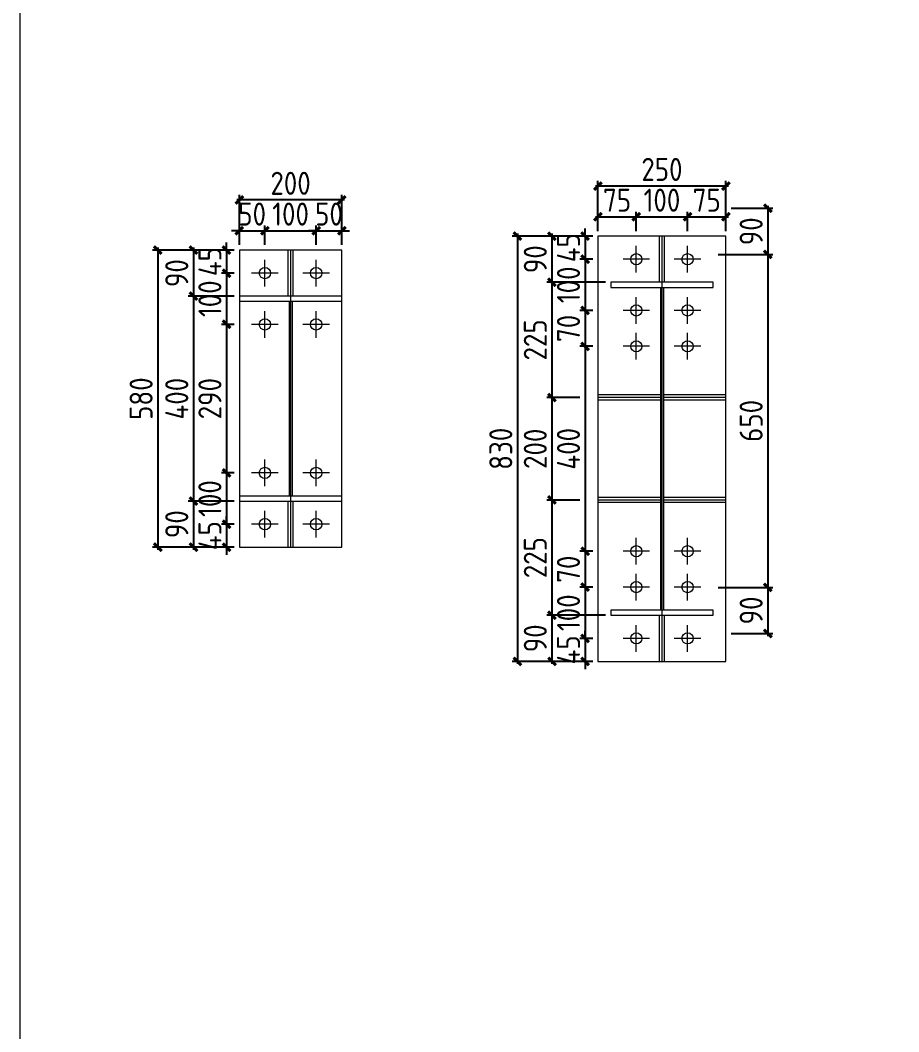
# Model space of a CAD drawing. Extents: x 485428 to 797698, y 56414 to 211814.
# Drawn here: x 704038 to 707468, y 134330 to 138279 of the extents above; entities that cross this region are included whole.
import ezdxf

# ---------------------------------------------------------------- set-up
doc = ezdxf.new("R2010")
doc.units = 0
doc.header["$LTSCALE"] = 1000
doc.header["$MEASUREMENT"] = 0
doc.styles.get("Standard").update_dxf_attribs({"font": 'gbenor.shx', "bigfont": 'gbcbig.shx'})
doc.dimstyles.get("Standard").update_dxf_attribs({"dimscale": 100, "dimtxt": 2, "dimasz": 0.4, "dimexe": 0.5, "dimexo": 1, "dimgap": 0.5, "dimtad": 1, "dimdec": 0, "dimzin": 0, "dimdsep": 46, "dimtxsty": 'Standard', "dimblk": 'ARCHTICK', "dimcen": 0.09, "dimadec": 0, "dimazin": 0, "dimtfac": 1, "dimtdec": 0, "dimtix": 1, "dimtmove": 2, "dimatfit": 3, "dimfxl": 1, "dimtolj": 1, "dimtzin": 0, "dimarcsym": 0})

# ---------------------------------------------------------------- blocks, each defined once
blk = doc.blocks.new('_ArchTick')
at = {"color": 0, "linetype": 'ByBlock', "const_width": 0.4}
blk.add_lwpolyline([(-0.5, -0.5), (0.5, 0.5)], dxfattribs=at)
blk = doc.blocks.new('*D1338')
at = {"color": 3, "lineweight": -2}
for p, q in [((704893.6, 137456.9), (704863.6, 137456.9)), ((704893.6, 137401.4), (704893.6, 137476.9)), ((704893.6, 137456.9), (704993.6, 137456.9)), ((704993.6, 137401.4), (704993.6, 137476.9)), ((704993.6, 137456.9), (705023.6, 137456.9))]:
    blk.add_line(p, q, dxfattribs=at)
at = {"layer": 'Defpoints', "color": 0}
for p in [(704993.6, 137456.9), (704893.6, 137381.4), (704993.6, 137381.4)]:
    blk.add_point(p, dxfattribs=at)
at = {"color": 3, "lineweight": -2, "xscale": 30, "yscale": 30, "zscale": 30}
blk.add_blockref('_ArchTick', (704893.6, 137456.9), dxfattribs=at)
at = {"color": 3, "lineweight": -2, "xscale": 30, "yscale": 30, "zscale": 30, "rotation": 180}
blk.add_blockref('_ArchTick', (704993.6, 137456.9), dxfattribs=at)
at = {"color": 0, "lineweight": 15, "insert": (704943.6, 137521.9), "char_height": 90, "attachment_point": 5}
blk.add_mtext('\\A1;50', dxfattribs=at)
blk = doc.blocks.new('*D1307')
at = {"color": 3, "lineweight": -2}
for p, q in [((704983.6, 137456.9), (705203.6, 137456.9)), ((704993.6, 137401.4), (704993.6, 137476.9)), ((705193.6, 137401.4), (705193.6, 137476.9))]:
    blk.add_line(p, q, dxfattribs=at)
at = {"layer": 'Defpoints', "color": 0}
for p in [(705193.6, 137456.9), (704993.6, 137381.4), (705193.6, 137381.4)]:
    blk.add_point(p, dxfattribs=at)
at = {"color": 3, "lineweight": -2, "xscale": 30, "yscale": 30, "zscale": 30, "rotation": 180}
blk.add_blockref('_ArchTick', (704993.6, 137456.9), dxfattribs=at)
at = {"color": 3, "lineweight": -2, "xscale": 30, "yscale": 30, "zscale": 30}
blk.add_blockref('_ArchTick', (705193.6, 137456.9), dxfattribs=at)
at = {"color": 0, "lineweight": 15, "insert": (705093.6, 137521.9), "char_height": 90, "attachment_point": 5}
blk.add_mtext('\\A1;100', dxfattribs=at)
blk = doc.blocks.new('*D1339')
at = {"color": 3, "lineweight": -2}
for p, q in [((705193.6, 137456.9), (705163.6, 137456.9)), ((705193.6, 137401.4), (705193.6, 137476.9)), ((705193.6, 137456.9), (705293.6, 137456.9)), ((705293.6, 137401.4), (705293.6, 137476.9)), ((705293.6, 137456.9), (705323.6, 137456.9))]:
    blk.add_line(p, q, dxfattribs=at)
at = {"layer": 'Defpoints', "color": 0}
for p in [(705293.6, 137456.9), (705193.6, 137381.4), (705293.6, 137381.4)]:
    blk.add_point(p, dxfattribs=at)
at = {"color": 3, "lineweight": -2, "xscale": 30, "yscale": 30, "zscale": 30}
blk.add_blockref('_ArchTick', (705193.6, 137456.9), dxfattribs=at)
at = {"color": 3, "lineweight": -2, "xscale": 30, "yscale": 30, "zscale": 30, "rotation": 180}
blk.add_blockref('_ArchTick', (705293.6, 137456.9), dxfattribs=at)
at = {"color": 0, "lineweight": 15, "insert": (705243.6, 137521.9), "char_height": 90, "attachment_point": 5}
blk.add_mtext('\\A1;50', dxfattribs=at)
blk = doc.blocks.new('*D1308')
at = {"color": 3, "lineweight": -2}
for p, q in [((704873.6, 137381.4), (704823.7, 137381.4)), ((704843.7, 137381.4), (704843.7, 137411.4)), ((704843.7, 137381.4), (704843.7, 137291.4)), ((704873.6, 137291.4), (704823.7, 137291.4)), ((704843.7, 137291.4), (704843.7, 137261.4))]:
    blk.add_line(p, q, dxfattribs=at)
at = {"layer": 'Defpoints', "color": 0}
for p in [(704893.6, 137381.4), (704843.7, 137291.4), (704893.6, 137291.4)]:
    blk.add_point(p, dxfattribs=at)
at = {"color": 3, "lineweight": -2, "xscale": 30, "yscale": 30, "zscale": 30}
for p, rotation in [((704843.7, 137381.4), 270), ((704843.7, 137291.4), 90)]:
    blk.add_blockref('_ArchTick', p, dxfattribs=dict(at, rotation=rotation))
at = {"color": 0, "lineweight": 15, "insert": (704778.7, 137336.4), "char_height": 90, "attachment_point": 5, "rotation": 90}
blk.add_mtext('\\A1;45', dxfattribs=at)
blk = doc.blocks.new('*D1309')
at = {"color": 3, "lineweight": -2}
for p, q in [((704843.7, 137301.4), (704843.7, 137081.4)), ((704873.6, 137291.4), (704823.7, 137291.4)), ((704873.6, 137091.4), (704823.7, 137091.4))]:
    blk.add_line(p, q, dxfattribs=at)
at = {"layer": 'Defpoints', "color": 0}
for p in [(704893.6, 137291.4), (704843.7, 137091.4), (704893.6, 137091.4)]:
    blk.add_point(p, dxfattribs=at)
at = {"color": 3, "lineweight": -2, "xscale": 30, "yscale": 30, "zscale": 30}
for p, rotation in [((704843.7, 137291.4), 90), ((704843.7, 137091.4), 270)]:
    blk.add_blockref('_ArchTick', p, dxfattribs=dict(at, rotation=rotation))
at = {"color": 0, "lineweight": 15, "insert": (704778.7, 137191.4), "char_height": 90, "attachment_point": 5, "rotation": 90}
blk.add_mtext('\\A1;100', dxfattribs=at)
blk = doc.blocks.new('*D1310')
at = {"color": 3, "lineweight": -2}
for p, q in [((704843.7, 137101.4), (704843.7, 136501.4)), ((704873.6, 137091.4), (704823.7, 137091.4)), ((704873.6, 136511.4), (704823.7, 136511.4))]:
    blk.add_line(p, q, dxfattribs=at)
at = {"layer": 'Defpoints', "color": 0}
for p in [(704893.6, 137091.4), (704843.7, 136511.4), (704893.6, 136511.4)]:
    blk.add_point(p, dxfattribs=at)
at = {"color": 3, "lineweight": -2, "xscale": 30, "yscale": 30, "zscale": 30}
for p, rotation in [((704843.7, 137091.4), 90), ((704843.7, 136511.4), 270)]:
    blk.add_blockref('_ArchTick', p, dxfattribs=dict(at, rotation=rotation))
at = {"color": 0, "lineweight": 15, "insert": (704778.7, 136801.4), "char_height": 90, "attachment_point": 5, "rotation": 90}
blk.add_mtext('\\A1;290', dxfattribs=at)
blk = doc.blocks.new('*D1311')
at = {"color": 3, "lineweight": -2}
for p, q in [((704873.6, 136511.4), (704823.7, 136511.4)), ((704843.7, 136521.4), (704843.7, 136301.4)), ((704873.6, 136311.4), (704823.7, 136311.4))]:
    blk.add_line(p, q, dxfattribs=at)
at = {"layer": 'Defpoints', "color": 0}
for p in [(704893.6, 136511.4), (704843.7, 136311.4), (704893.6, 136311.4)]:
    blk.add_point(p, dxfattribs=at)
at = {"color": 3, "lineweight": -2, "xscale": 30, "yscale": 30, "zscale": 30}
for p, rotation in [((704843.7, 136511.4), 90), ((704843.7, 136311.4), 270)]:
    blk.add_blockref('_ArchTick', p, dxfattribs=dict(at, rotation=rotation))
at = {"color": 0, "lineweight": 15, "insert": (704778.7, 136411.4), "char_height": 90, "attachment_point": 5, "rotation": 90}
blk.add_mtext('\\A1;100', dxfattribs=at)
blk = doc.blocks.new('*D1312')
at = {"color": 3, "lineweight": -2}
for p, q in [((704873.6, 136311.4), (704823.7, 136311.4)), ((704843.7, 136311.4), (704843.7, 136341.4)), ((704843.7, 136311.4), (704843.7, 136221.4)), ((704873.6, 136221.4), (704823.7, 136221.4)), ((704843.7, 136221.4), (704843.7, 136191.4))]:
    blk.add_line(p, q, dxfattribs=at)
at = {"layer": 'Defpoints', "color": 0}
for p in [(704893.6, 136311.4), (704843.7, 136221.4), (704893.6, 136221.4)]:
    blk.add_point(p, dxfattribs=at)
at = {"color": 3, "lineweight": -2, "xscale": 30, "yscale": 30, "zscale": 30}
for p, rotation in [((704843.7, 136311.4), 270), ((704843.7, 136221.4), 90)]:
    blk.add_blockref('_ArchTick', p, dxfattribs=dict(at, rotation=rotation))
at = {"color": 0, "lineweight": 15, "insert": (704778.7, 136266.4), "char_height": 90, "attachment_point": 5, "rotation": 90}
blk.add_mtext('\\A1;45', dxfattribs=at)
blk = doc.blocks.new('*D1340')
at = {"color": 3, "lineweight": -2}
for p, q in [((704873.6, 137381.4), (704694.3, 137381.4)), ((704714.3, 137391.4), (704714.3, 137191.4)), ((704873.6, 137201.4), (704694.3, 137201.4))]:
    blk.add_line(p, q, dxfattribs=at)
at = {"layer": 'Defpoints', "color": 0}
for p in [(704893.6, 137381.4), (704714.3, 137201.4), (704893.6, 137201.4)]:
    blk.add_point(p, dxfattribs=at)
at = {"color": 3, "lineweight": -2, "xscale": 30, "yscale": 30, "zscale": 30}
for p, rotation in [((704714.3, 137381.4), 90), ((704714.3, 137201.4), 270)]:
    blk.add_blockref('_ArchTick', p, dxfattribs=dict(at, rotation=rotation))
at = {"color": 0, "lineweight": 15, "insert": (704649.3, 137291.4), "char_height": 90, "attachment_point": 5, "rotation": 90}
blk.add_mtext('\\A1;90', dxfattribs=at)
blk = doc.blocks.new('*D1341')
at = {"color": 3, "lineweight": -2}
for p, q in [((704873.6, 137201.4), (704694.3, 137201.4)), ((704714.3, 137211.4), (704714.3, 136391.4)), ((704873.6, 136401.4), (704694.3, 136401.4))]:
    blk.add_line(p, q, dxfattribs=at)
at = {"layer": 'Defpoints', "color": 0}
for p in [(704893.6, 137201.4), (704714.3, 136401.4), (704893.6, 136401.4)]:
    blk.add_point(p, dxfattribs=at)
at = {"color": 3, "lineweight": -2, "xscale": 30, "yscale": 30, "zscale": 30}
for p, rotation in [((704714.3, 137201.4), 90), ((704714.3, 136401.4), 270)]:
    blk.add_blockref('_ArchTick', p, dxfattribs=dict(at, rotation=rotation))
at = {"color": 0, "lineweight": 15, "insert": (704649.3, 136801.4), "char_height": 90, "attachment_point": 5, "rotation": 90}
blk.add_mtext('\\A1;400', dxfattribs=at)
blk = doc.blocks.new('*D1342')
at = {"color": 3, "lineweight": -2}
for p, q in [((704873.6, 136401.4), (704694.3, 136401.4)), ((704714.3, 136411.4), (704714.3, 136211.4)), ((704873.6, 136221.4), (704694.3, 136221.4))]:
    blk.add_line(p, q, dxfattribs=at)
at = {"layer": 'Defpoints', "color": 0}
for p in [(704893.6, 136401.4), (704714.3, 136221.4), (704893.6, 136221.4)]:
    blk.add_point(p, dxfattribs=at)
at = {"color": 3, "lineweight": -2, "xscale": 30, "yscale": 30, "zscale": 30}
for p, rotation in [((704714.3, 136401.4), 90), ((704714.3, 136221.4), 270)]:
    blk.add_blockref('_ArchTick', p, dxfattribs=dict(at, rotation=rotation))
at = {"color": 0, "lineweight": 15, "insert": (704649.3, 136311.4), "char_height": 90, "attachment_point": 5, "rotation": 90}
blk.add_mtext('\\A1;90', dxfattribs=at)
blk = doc.blocks.new('*D1343')
at = {"color": 3, "lineweight": -2}
for p, q in [((704873.6, 137381.4), (704555.1, 137381.4)), ((704575.1, 137391.4), (704575.1, 136211.4)), ((704873.6, 136221.4), (704555.1, 136221.4))]:
    blk.add_line(p, q, dxfattribs=at)
at = {"layer": 'Defpoints', "color": 0}
for p in [(704893.6, 137381.4), (704575.1, 136221.4), (704893.6, 136221.4)]:
    blk.add_point(p, dxfattribs=at)
at = {"color": 3, "lineweight": -2, "xscale": 30, "yscale": 30, "zscale": 30}
for p, rotation in [((704575.1, 137381.4), 90), ((704575.1, 136221.4), 270)]:
    blk.add_blockref('_ArchTick', p, dxfattribs=dict(at, rotation=rotation))
at = {"color": 0, "lineweight": 15, "insert": (704510.1, 136801.4), "char_height": 90, "attachment_point": 5, "rotation": 90}
blk.add_mtext('\\A1;580', dxfattribs=at)
blk = doc.blocks.new('*D1344')
at = {"color": 3, "lineweight": -2}
for p, q in [((705303.6, 137577), (704883.6, 137577)), ((704893.6, 137401.4), (704893.6, 137597)), ((705293.6, 137401.4), (705293.6, 137597))]:
    blk.add_line(p, q, dxfattribs=at)
at = {"layer": 'Defpoints', "color": 0}
for p in [(704893.6, 137577), (704893.6, 137381.4), (705293.6, 137381.4)]:
    blk.add_point(p, dxfattribs=at)
at = {"color": 3, "lineweight": -2, "xscale": 30, "yscale": 30, "zscale": 30, "rotation": 180}
blk.add_blockref('_ArchTick', (704893.6, 137577), dxfattribs=at)
at = {"color": 3, "lineweight": -2, "xscale": 30, "yscale": 30, "zscale": 30}
blk.add_blockref('_ArchTick', (705293.6, 137577), dxfattribs=at)
at = {"color": 0, "lineweight": 15, "insert": (705093.6, 137642), "char_height": 90, "attachment_point": 5}
blk.add_mtext('\\A1;200', dxfattribs=at)
blk = doc.blocks.new('*D1345')
at = {"color": 3, "lineweight": -2}
for p, q in [((706283.6, 137511.2), (706453.6, 137511.2)), ((706293.6, 137455.7), (706293.6, 137531.2)), ((706443.6, 137455.7), (706443.6, 137531.2))]:
    blk.add_line(p, q, dxfattribs=at)
at = {"layer": 'Defpoints', "color": 0}
for p in [(706443.6, 137511.2), (706293.6, 137435.7), (706443.6, 137435.7)]:
    blk.add_point(p, dxfattribs=at)
at = {"color": 3, "lineweight": -2, "xscale": 30, "yscale": 30, "zscale": 30, "rotation": 180}
blk.add_blockref('_ArchTick', (706293.6, 137511.2), dxfattribs=at)
at = {"color": 3, "lineweight": -2, "xscale": 30, "yscale": 30, "zscale": 30}
blk.add_blockref('_ArchTick', (706443.6, 137511.2), dxfattribs=at)
at = {"color": 0, "lineweight": 15, "insert": (706368.6, 137576.2), "char_height": 90, "attachment_point": 5}
blk.add_mtext('\\A1;75', dxfattribs=at)
blk = doc.blocks.new('*D1313')
at = {"color": 3, "lineweight": -2}
for p, q in [((706433.6, 137511.2), (706653.6, 137511.2)), ((706443.6, 137455.7), (706443.6, 137531.2)), ((706643.6, 137455.7), (706643.6, 137531.2))]:
    blk.add_line(p, q, dxfattribs=at)
at = {"layer": 'Defpoints', "color": 0}
for p in [(706643.6, 137511.2), (706443.6, 137435.7), (706643.6, 137435.7)]:
    blk.add_point(p, dxfattribs=at)
at = {"color": 3, "lineweight": -2, "xscale": 30, "yscale": 30, "zscale": 30, "rotation": 180}
blk.add_blockref('_ArchTick', (706443.6, 137511.2), dxfattribs=at)
at = {"color": 3, "lineweight": -2, "xscale": 30, "yscale": 30, "zscale": 30}
blk.add_blockref('_ArchTick', (706643.6, 137511.2), dxfattribs=at)
at = {"color": 0, "lineweight": 15, "insert": (706543.6, 137576.2), "char_height": 90, "attachment_point": 5}
blk.add_mtext('\\A1;100', dxfattribs=at)
blk = doc.blocks.new('*D1346')
at = {"color": 3, "lineweight": -2}
for p, q in [((706633.6, 137511.2), (706803.6, 137511.2)), ((706643.6, 137455.7), (706643.6, 137531.2)), ((706793.6, 137455.7), (706793.6, 137531.2))]:
    blk.add_line(p, q, dxfattribs=at)
at = {"layer": 'Defpoints', "color": 0}
for p in [(706793.6, 137511.2), (706643.6, 137435.7), (706793.6, 137435.7)]:
    blk.add_point(p, dxfattribs=at)
at = {"color": 3, "lineweight": -2, "xscale": 30, "yscale": 30, "zscale": 30, "rotation": 180}
blk.add_blockref('_ArchTick', (706643.6, 137511.2), dxfattribs=at)
at = {"color": 3, "lineweight": -2, "xscale": 30, "yscale": 30, "zscale": 30}
blk.add_blockref('_ArchTick', (706793.6, 137511.2), dxfattribs=at)
at = {"color": 0, "lineweight": 15, "insert": (706718.6, 137576.2), "char_height": 90, "attachment_point": 5}
blk.add_mtext('\\A1;75', dxfattribs=at)
blk = doc.blocks.new('*D1314')
at = {"color": 3, "lineweight": -2}
for p, q in [((706243.7, 137435.7), (706243.7, 137465.7)), ((706273.6, 137435.7), (706223.7, 137435.7)), ((706243.7, 137435.7), (706243.7, 137345.7)), ((706273.6, 137345.7), (706223.7, 137345.7)), ((706243.7, 137345.7), (706243.7, 137315.7))]:
    blk.add_line(p, q, dxfattribs=at)
at = {"layer": 'Defpoints', "color": 0}
for p in [(706293.6, 137435.7), (706243.7, 137345.7), (706293.6, 137345.7)]:
    blk.add_point(p, dxfattribs=at)
at = {"color": 3, "lineweight": -2, "xscale": 30, "yscale": 30, "zscale": 30}
for p, rotation in [((706243.7, 137435.7), 270), ((706243.7, 137345.7), 90)]:
    blk.add_blockref('_ArchTick', p, dxfattribs=dict(at, rotation=rotation))
at = {"color": 0, "lineweight": 15, "insert": (706178.7, 137390.7), "char_height": 90, "attachment_point": 5, "rotation": 90}
blk.add_mtext('\\A1;45', dxfattribs=at)
blk = doc.blocks.new('*D1315')
at = {"color": 3, "lineweight": -2}
for p, q in [((706273.6, 137345.7), (706223.7, 137345.7)), ((706243.7, 137355.7), (706243.7, 137135.7)), ((706273.6, 137145.7), (706223.7, 137145.7))]:
    blk.add_line(p, q, dxfattribs=at)
at = {"layer": 'Defpoints', "color": 0}
for p in [(706293.6, 137345.7), (706243.7, 137145.7), (706293.6, 137145.7)]:
    blk.add_point(p, dxfattribs=at)
at = {"color": 3, "lineweight": -2, "xscale": 30, "yscale": 30, "zscale": 30}
for p, rotation in [((706243.7, 137345.7), 90), ((706243.7, 137145.7), 270)]:
    blk.add_blockref('_ArchTick', p, dxfattribs=dict(at, rotation=rotation))
at = {"color": 0, "lineweight": 15, "insert": (706178.7, 137245.7), "char_height": 90, "attachment_point": 5, "rotation": 90}
blk.add_mtext('\\A1;100', dxfattribs=at)
blk = doc.blocks.new('*D1316')
at = {"color": 3, "lineweight": -2}
for p, q in [((706273.6, 137145.7), (706223.7, 137145.7)), ((706243.7, 137155.7), (706243.7, 136995.7)), ((706273.6, 137005.7), (706223.7, 137005.7))]:
    blk.add_line(p, q, dxfattribs=at)
at = {"layer": 'Defpoints', "color": 0}
for p in [(706293.6, 137145.7), (706243.7, 137005.7), (706293.6, 137005.7)]:
    blk.add_point(p, dxfattribs=at)
at = {"color": 3, "lineweight": -2, "xscale": 30, "yscale": 30, "zscale": 30}
for p, rotation in [((706243.7, 137145.7), 90), ((706243.7, 137005.7), 270)]:
    blk.add_blockref('_ArchTick', p, dxfattribs=dict(at, rotation=rotation))
at = {"color": 0, "lineweight": 15, "insert": (706178.7, 137075.7), "char_height": 90, "attachment_point": 5, "rotation": 90}
blk.add_mtext('\\A1;70', dxfattribs=at)
blk = doc.blocks.new('*D1317')
at = {"color": 3, "lineweight": -2}
for p, q in [((706273.6, 137005.7), (706223.7, 137005.7)), ((706243.7, 137015.7), (706243.7, 136195.7)), ((706273.6, 136205.7), (706223.7, 136205.7))]:
    blk.add_line(p, q, dxfattribs=at)
at = {"layer": 'Defpoints', "color": 0}
for p in [(706293.6, 137005.7), (706243.7, 136205.7), (706293.6, 136205.7)]:
    blk.add_point(p, dxfattribs=at)
at = {"color": 3, "lineweight": -2, "xscale": 30, "yscale": 30, "zscale": 30}
for p, rotation in [((706243.7, 137005.7), 90), ((706243.7, 136205.7), 270)]:
    blk.add_blockref('_ArchTick', p, dxfattribs=dict(at, rotation=rotation))
at = {"color": 0, "lineweight": 15, "insert": (706178.7, 136605.7), "char_height": 90, "attachment_point": 5, "rotation": 90}
blk.add_mtext('\\A1;400', dxfattribs=at)
blk = doc.blocks.new('*D1318')
at = {"color": 3, "lineweight": -2}
for p, q in [((706273.6, 136205.7), (706223.7, 136205.7)), ((706243.7, 136215.7), (706243.7, 136055.7)), ((706273.6, 136065.7), (706223.7, 136065.7))]:
    blk.add_line(p, q, dxfattribs=at)
at = {"layer": 'Defpoints', "color": 0}
for p in [(706293.6, 136205.7), (706243.7, 136065.7), (706293.6, 136065.7)]:
    blk.add_point(p, dxfattribs=at)
at = {"color": 3, "lineweight": -2, "xscale": 30, "yscale": 30, "zscale": 30}
for p, rotation in [((706243.7, 136205.7), 90), ((706243.7, 136065.7), 270)]:
    blk.add_blockref('_ArchTick', p, dxfattribs=dict(at, rotation=rotation))
at = {"color": 0, "lineweight": 15, "insert": (706178.7, 136135.7), "char_height": 90, "attachment_point": 5, "rotation": 90}
blk.add_mtext('\\A1;70', dxfattribs=at)
blk = doc.blocks.new('*D1319')
at = {"color": 3, "lineweight": -2}
for p, q in [((706243.7, 136075.7), (706243.7, 135855.7)), ((706273.6, 136065.7), (706223.7, 136065.7)), ((706273.6, 135865.7), (706223.7, 135865.7))]:
    blk.add_line(p, q, dxfattribs=at)
at = {"layer": 'Defpoints', "color": 0}
for p in [(706293.6, 136065.7), (706243.7, 135865.7), (706293.6, 135865.7)]:
    blk.add_point(p, dxfattribs=at)
at = {"color": 3, "lineweight": -2, "xscale": 30, "yscale": 30, "zscale": 30}
for p, rotation in [((706243.7, 136065.7), 90), ((706243.7, 135865.7), 270)]:
    blk.add_blockref('_ArchTick', p, dxfattribs=dict(at, rotation=rotation))
at = {"color": 0, "lineweight": 15, "insert": (706178.7, 135965.7), "char_height": 90, "attachment_point": 5, "rotation": 90}
blk.add_mtext('\\A1;100', dxfattribs=at)
blk = doc.blocks.new('*D1347')
at = {"color": 3, "lineweight": -2}
for p, q in [((706243.7, 135865.7), (706243.7, 135895.7)), ((706273.6, 135865.7), (706223.7, 135865.7)), ((706243.7, 135865.7), (706243.7, 135775.7)), ((706273.6, 135775.7), (706223.7, 135775.7)), ((706243.7, 135775.7), (706243.7, 135745.7))]:
    blk.add_line(p, q, dxfattribs=at)
at = {"layer": 'Defpoints', "color": 0}
for p in [(706293.6, 135865.7), (706243.7, 135775.7), (706293.6, 135775.7)]:
    blk.add_point(p, dxfattribs=at)
at = {"color": 3, "lineweight": -2, "xscale": 30, "yscale": 30, "zscale": 30}
for p, rotation in [((706243.7, 135865.7), 270), ((706243.7, 135775.7), 90)]:
    blk.add_blockref('_ArchTick', p, dxfattribs=dict(at, rotation=rotation))
at = {"color": 0, "lineweight": 15, "insert": (706178.7, 135820.7), "char_height": 90, "attachment_point": 5, "rotation": 90}
blk.add_mtext('\\A1;45', dxfattribs=at)
blk = doc.blocks.new('*D1348')
at = {"color": 3, "lineweight": -2}
for p, q in [((706273.6, 137435.7), (706094.2, 137435.7)), ((706114.2, 137445.7), (706114.2, 137245.7)), ((706323.6, 137255.7), (706094.2, 137255.7))]:
    blk.add_line(p, q, dxfattribs=at)
at = {"layer": 'Defpoints', "color": 0}
for p in [(706293.6, 137435.7), (706114.2, 137255.7), (706343.6, 137255.7)]:
    blk.add_point(p, dxfattribs=at)
at = {"color": 3, "lineweight": -2, "xscale": 30, "yscale": 30, "zscale": 30}
for p, rotation in [((706114.2, 137435.7), 90), ((706114.2, 137255.7), 270)]:
    blk.add_blockref('_ArchTick', p, dxfattribs=dict(at, rotation=rotation))
at = {"color": 0, "lineweight": 15, "insert": (706049.2, 137345.7), "char_height": 90, "attachment_point": 5, "rotation": 90}
blk.add_mtext('\\A1;90', dxfattribs=at)
blk = doc.blocks.new('*D1349')
at = {"color": 3, "lineweight": -2}
for p, q in [((706323.6, 137255.7), (706094.2, 137255.7)), ((706114.2, 137265.7), (706114.2, 136795.7)), ((706223.7, 136805.7), (706094.2, 136805.7))]:
    blk.add_line(p, q, dxfattribs=at)
at = {"layer": 'Defpoints', "color": 0}
for p in [(706343.6, 137255.7), (706114.2, 136805.7), (706243.7, 136805.7)]:
    blk.add_point(p, dxfattribs=at)
at = {"color": 3, "lineweight": -2, "xscale": 30, "yscale": 30, "zscale": 30}
for p, rotation in [((706114.2, 137255.7), 90), ((706114.2, 136805.7), 270)]:
    blk.add_blockref('_ArchTick', p, dxfattribs=dict(at, rotation=rotation))
at = {"color": 0, "lineweight": 15, "insert": (706049.2, 137030.7), "char_height": 90, "attachment_point": 5, "rotation": 90}
blk.add_mtext('\\A1;225', dxfattribs=at)
blk = doc.blocks.new('*D1320')
at = {"color": 3, "lineweight": -2}
for p, q in [((706223.7, 136805.7), (706094.2, 136805.7)), ((706114.2, 136815.7), (706114.2, 136395.7)), ((706223.7, 136405.7), (706094.2, 136405.7))]:
    blk.add_line(p, q, dxfattribs=at)
at = {"layer": 'Defpoints', "color": 0}
for p in [(706243.7, 136805.7), (706114.2, 136405.7), (706243.7, 136405.7)]:
    blk.add_point(p, dxfattribs=at)
at = {"color": 3, "lineweight": -2, "xscale": 30, "yscale": 30, "zscale": 30}
for p, rotation in [((706114.2, 136805.7), 90), ((706114.2, 136405.7), 270)]:
    blk.add_blockref('_ArchTick', p, dxfattribs=dict(at, rotation=rotation))
at = {"color": 0, "lineweight": 15, "insert": (706049.2, 136605.7), "char_height": 90, "attachment_point": 5, "rotation": 90}
blk.add_mtext('\\A1;200', dxfattribs=at)
blk = doc.blocks.new('*D1350')
at = {"color": 3, "lineweight": -2}
for p, q in [((706223.7, 136405.7), (706094.2, 136405.7)), ((706114.2, 136415.7), (706114.2, 135945.7)), ((706323.6, 135955.7), (706094.2, 135955.7))]:
    blk.add_line(p, q, dxfattribs=at)
at = {"layer": 'Defpoints', "color": 0}
for p in [(706243.7, 136405.7), (706114.2, 135955.7), (706343.6, 135955.7)]:
    blk.add_point(p, dxfattribs=at)
at = {"color": 3, "lineweight": -2, "xscale": 30, "yscale": 30, "zscale": 30}
for p, rotation in [((706114.2, 136405.7), 90), ((706114.2, 135955.7), 270)]:
    blk.add_blockref('_ArchTick', p, dxfattribs=dict(at, rotation=rotation))
at = {"color": 0, "lineweight": 15, "insert": (706049.2, 136180.7), "char_height": 90, "attachment_point": 5, "rotation": 90}
blk.add_mtext('\\A1;225', dxfattribs=at)
blk = doc.blocks.new('*D1351')
at = {"color": 3, "lineweight": -2}
for p, q in [((706323.6, 135955.7), (706094.2, 135955.7)), ((706114.2, 135965.7), (706114.2, 135765.7)), ((706273.6, 135775.7), (706094.2, 135775.7))]:
    blk.add_line(p, q, dxfattribs=at)
at = {"layer": 'Defpoints', "color": 0}
for p in [(706343.6, 135955.7), (706114.2, 135775.7), (706293.6, 135775.7)]:
    blk.add_point(p, dxfattribs=at)
at = {"color": 3, "lineweight": -2, "xscale": 30, "yscale": 30, "zscale": 30}
for p, rotation in [((706114.2, 135955.7), 90), ((706114.2, 135775.7), 270)]:
    blk.add_blockref('_ArchTick', p, dxfattribs=dict(at, rotation=rotation))
at = {"color": 0, "lineweight": 15, "insert": (706049.2, 135865.7), "char_height": 90, "attachment_point": 5, "rotation": 90}
blk.add_mtext('\\A1;90', dxfattribs=at)
blk = doc.blocks.new('*D1352')
at = {"color": 3, "lineweight": -2}
for p, q in [((706273.6, 137435.7), (705959.4, 137435.7)), ((705979.4, 137445.7), (705979.4, 135765.7)), ((706273.6, 135775.7), (705959.4, 135775.7))]:
    blk.add_line(p, q, dxfattribs=at)
at = {"layer": 'Defpoints', "color": 0}
for p in [(706293.6, 137435.7), (705979.4, 135775.7), (706293.6, 135775.7)]:
    blk.add_point(p, dxfattribs=at)
at = {"color": 3, "lineweight": -2, "xscale": 30, "yscale": 30, "zscale": 30}
for p, rotation in [((705979.4, 137435.7), 90), ((705979.4, 135775.7), 270)]:
    blk.add_blockref('_ArchTick', p, dxfattribs=dict(at, rotation=rotation))
at = {"color": 0, "lineweight": 15, "insert": (705914.4, 136605.7), "char_height": 90, "attachment_point": 5, "rotation": 90}
blk.add_mtext('\\A1;830', dxfattribs=at)
blk = doc.blocks.new('*D1353')
at = {"color": 3, "lineweight": -2}
for p, q in [((706293.6, 137455.7), (706293.6, 137651.2)), ((706793.6, 137455.7), (706793.6, 137651.2)), ((706803.6, 137631.2), (706283.6, 137631.2))]:
    blk.add_line(p, q, dxfattribs=at)
at = {"layer": 'Defpoints', "color": 0}
for p in [(706293.6, 137631.2), (706293.6, 137435.7), (706793.6, 137435.7)]:
    blk.add_point(p, dxfattribs=at)
at = {"color": 3, "lineweight": -2, "xscale": 30, "yscale": 30, "zscale": 30, "rotation": 180}
blk.add_blockref('_ArchTick', (706293.6, 137631.2), dxfattribs=at)
at = {"color": 3, "lineweight": -2, "xscale": 30, "yscale": 30, "zscale": 30}
blk.add_blockref('_ArchTick', (706793.6, 137631.2), dxfattribs=at)
at = {"color": 0, "lineweight": 15, "insert": (706543.6, 137696.2), "char_height": 90, "attachment_point": 5}
blk.add_mtext('\\A1;250', dxfattribs=at)
blk = doc.blocks.new('*D3332')
at = {"color": 3, "lineweight": -2}
for p, q in [((706813.6, 137544.6), (706977, 137544.6)), ((706957, 137554.6), (706957, 137354.6)), ((706763.6, 137364.6), (706977, 137364.6))]:
    blk.add_line(p, q, dxfattribs=at)
at = {"layer": 'Defpoints', "color": 0}
for p in [(706793.6, 137544.6), (706743.6, 137364.6), (706957, 137364.6)]:
    blk.add_point(p, dxfattribs=at)
at = {"color": 3, "lineweight": -2, "xscale": 30, "yscale": 30, "zscale": 30}
for p, rotation in [((706957, 137544.6), 90), ((706957, 137364.6), 270)]:
    blk.add_blockref('_ArchTick', p, dxfattribs=dict(at, rotation=rotation))
at = {"color": 0, "lineweight": 15, "insert": (706892, 137454.6), "char_height": 90, "attachment_point": 5, "rotation": 90}
blk.add_mtext('\\A1;90', dxfattribs=at)
blk = doc.blocks.new('*D3333')
at = {"color": 3, "lineweight": -2}
for p, q in [((706957, 137374.6), (706957, 136054.6)), ((706763.6, 137364.6), (706977, 137364.6)), ((706763.6, 136064.6), (706977, 136064.6))]:
    blk.add_line(p, q, dxfattribs=at)
at = {"layer": 'Defpoints', "color": 0}
for p in [(706743.6, 137364.6), (706743.6, 136064.6), (706957, 136064.6)]:
    blk.add_point(p, dxfattribs=at)
at = {"color": 3, "lineweight": -2, "xscale": 30, "yscale": 30, "zscale": 30}
for p, rotation in [((706957, 137364.6), 90), ((706957, 136064.6), 270)]:
    blk.add_blockref('_ArchTick', p, dxfattribs=dict(at, rotation=rotation))
at = {"color": 0, "lineweight": 15, "insert": (706892, 136714.6), "char_height": 90, "attachment_point": 5, "rotation": 90}
blk.add_mtext('\\A1;650', dxfattribs=at)
blk = doc.blocks.new('*D3334')
at = {"color": 3, "lineweight": -2}
for p, q in [((706957, 136074.6), (706957, 135874.6)), ((706763.6, 136064.6), (706977, 136064.6)), ((706813.6, 135884.6), (706977, 135884.6))]:
    blk.add_line(p, q, dxfattribs=at)
at = {"layer": 'Defpoints', "color": 0}
for p in [(706743.6, 136064.6), (706793.6, 135884.6), (706957, 135884.6)]:
    blk.add_point(p, dxfattribs=at)
at = {"color": 3, "lineweight": -2, "xscale": 30, "yscale": 30, "zscale": 30}
for p, rotation in [((706957, 136064.6), 90), ((706957, 135884.6), 270)]:
    blk.add_blockref('_ArchTick', p, dxfattribs=dict(at, rotation=rotation))
at = {"color": 0, "lineweight": 15, "insert": (706892, 135974.6), "char_height": 90, "attachment_point": 5, "rotation": 90}
blk.add_mtext('\\A1;90', dxfattribs=at)

msp = doc.modelspace()

# ---------------------------------------------------------------- linework, layer by layer
at = {"lineweight": 15}
for p, q in [((706293.6, 137435.7), (706293.6, 135775.7)), ((706793.6, 137435.7), (706293.6, 137435.7)), ((706793.6, 135775.7), (706793.6, 137435.7)), ((704893.6, 137381.4), (704893.6, 136221.4)), ((705293.6, 137381.4), (704893.6, 137381.4)), ((705293.6, 136221.4), (705293.6, 137381.4)), ((706443.6, 137293.7), (706443.6, 137397.7)), ((706643.6, 137293.7), (706643.6, 137397.7)), ((704993.6, 137239.4), (704993.6, 137343.4)), ((705193.6, 137239.4), (705193.6, 137343.4)), ((706495.6, 137345.7), (706391.6, 137345.7)), ((706695.6, 137345.7), (706591.6, 137345.7)), ((705045.6, 137291.4), (704941.6, 137291.4)), ((705245.6, 137291.4), (705141.6, 137291.4)), ((706443.6, 137093.7), (706443.6, 137197.7)), ((706643.6, 137093.7), (706643.6, 137197.7)), ((704993.6, 137039.4), (704993.6, 137143.4)), ((705193.6, 137039.4), (705193.6, 137143.4)), ((706495.6, 137145.7), (706391.6, 137145.7)), ((706695.6, 137145.7), (706591.6, 137145.7)), ((705045.6, 137091.4), (704941.6, 137091.4)), ((705245.6, 137091.4), (705141.6, 137091.4)), ((706443.6, 136953.7), (706443.6, 137057.7)), ((706643.6, 136953.7), (706643.6, 137057.7)), ((706495.6, 137005.7), (706391.6, 137005.7)), ((706695.6, 137005.7), (706591.6, 137005.7)), ((704993.6, 136459.4), (704993.6, 136563.4)), ((705193.6, 136459.4), (705193.6, 136563.4)), ((705045.6, 136511.4), (704941.6, 136511.4)), ((705245.6, 136511.4), (705141.6, 136511.4)), ((704993.6, 136259.4), (704993.6, 136363.4)), ((705193.6, 136259.4), (705193.6, 136363.4)), ((705045.6, 136311.4), (704941.6, 136311.4)), ((705245.6, 136311.4), (705141.6, 136311.4)), ((706443.6, 136153.7), (706443.6, 136257.7)), ((706643.6, 136153.7), (706643.6, 136257.7)), ((704893.6, 136221.4), (705293.6, 136221.4)), ((706495.6, 136205.7), (706391.6, 136205.7)), ((706695.6, 136205.7), (706591.6, 136205.7)), ((706443.6, 136013.7), (706443.6, 136117.7)), ((706643.6, 136013.7), (706643.6, 136117.7)), ((706495.6, 136065.7), (706391.6, 136065.7)), ((706695.6, 136065.7), (706591.6, 136065.7)), ((706443.6, 135813.7), (706443.6, 135917.7)), ((706643.6, 135813.7), (706643.6, 135917.7)), ((706495.6, 135865.7), (706391.6, 135865.7)), ((706695.6, 135865.7), (706591.6, 135865.7)), ((706293.6, 135775.7), (706793.6, 135775.7))]:
    msp.add_line(p, q, dxfattribs=at)
at = {"color": 2, "lineweight": 15}
for p, q in [((706533.6, 137255.7), (706533.6, 137435.7)), ((706553.6, 137255.7), (706553.6, 137435.7)), ((705083.6, 137201.4), (705083.6, 137381.4)), ((705103.6, 137201.4), (705103.6, 137381.4)), ((706537.6, 136815.7), (706293.6, 136815.7)), ((706537.6, 136795.7), (706293.6, 136795.7)), ((706793.6, 136815.7), (706549.6, 136815.7)), ((706793.6, 136795.7), (706549.6, 136795.7)), ((705083.6, 136221.4), (705083.6, 136401.4)), ((705103.6, 136221.4), (705103.6, 136401.4)), ((706537.6, 136415.7), (706293.6, 136415.7)), ((706537.6, 136395.7), (706293.6, 136395.7)), ((706793.6, 136415.7), (706549.6, 136415.7)), ((706793.6, 136395.7), (706549.6, 136395.7)), ((706533.6, 135775.7), (706533.6, 135955.7)), ((706553.6, 135775.7), (706553.6, 135955.7)), ((706533.6, 135775.7), (706553.6, 135775.7))]:
    msp.add_line(p, q, dxfattribs=at)
at = {"color": 1, "lineweight": 15}
for p, q in [((706543.6, 137435.7), (706543.6, 135775.7)), ((705093.6, 137381.4), (705093.6, 136221.4)), ((706537.6, 136805.7), (706293.6, 136805.7)), ((706793.6, 136805.7), (706549.6, 136805.7)), ((706537.6, 136405.7), (706293.6, 136405.7)), ((706793.6, 136405.7), (706549.6, 136405.7))]:
    msp.add_line(p, q, dxfattribs=at)
at = {"color": 4, "lineweight": 15}
for p, q in [((706543.6, 137255.7), (706343.6, 137255.7)), ((706343.6, 137255.7), (706343.6, 137235.7)), ((706743.6, 137255.7), (706543.6, 137255.7)), ((706743.6, 137235.7), (706743.6, 137255.7)), ((706343.6, 137235.7), (706743.6, 137235.7)), ((706537.6, 137235.7), (706537.6, 135975.7)), ((706549.6, 137235.7), (706549.6, 135975.7)), ((705093.6, 137201.4), (704893.6, 137201.4)), ((704893.6, 137201.4), (704893.6, 137181.4)), ((704893.6, 137181.4), (705293.6, 137181.4)), ((705087.6, 137181.4), (705087.6, 136421.4)), ((705293.6, 137201.4), (705093.6, 137201.4)), ((705099.6, 137181.4), (705099.6, 136421.4)), ((705293.6, 137181.4), (705293.6, 137201.4)), ((705293.6, 136421.4), (704893.6, 136421.4)), ((704893.6, 136421.4), (704893.6, 136401.4)), ((704893.6, 136401.4), (705093.6, 136401.4)), ((705093.6, 136401.4), (705293.6, 136401.4)), ((705293.6, 136401.4), (705293.6, 136421.4)), ((706743.6, 135975.7), (706343.6, 135975.7)), ((706343.6, 135975.7), (706343.6, 135955.7)), ((706343.6, 135955.7), (706543.6, 135955.7)), ((706543.6, 135955.7), (706743.6, 135955.7)), ((706743.6, 135955.7), (706743.6, 135975.7))]:
    msp.add_line(p, q, dxfattribs=at)
at = {"lineweight": 15}
msp.add_lwpolyline([(704038.1, 144614.2), (718888.1, 144614.2), (718888.1, 134114.2), (704038.1, 134114.2)], close=True, dxfattribs=at)
for centre in [(706443.6, 137345.7), (706643.6, 137345.7), (704993.6, 137291.4), (705193.6, 137291.4), (706443.6, 137145.7), (706643.6, 137145.7), (704993.6, 137091.4), (705193.6, 137091.4), (706443.6, 137005.7), (706643.6, 137005.7), (704993.6, 136511.4), (705193.6, 136511.4), (704993.6, 136311.4), (705193.6, 136311.4), (706443.6, 136205.7), (706643.6, 136205.7), (706443.6, 136065.7), (706643.6, 136065.7), (706443.6, 135865.7), (706643.6, 135865.7)]:
    msp.add_circle(centre, 22, dxfattribs=at)

# ---------------------------------------------------------------- dimensions: what is measured, and where the dimension line sits
for p1, p2, distance, picture, middle in [((706793.6, 137435.7), (706293.6, 137435.7), -195.6, '*D1353', (706543.6, 137696.2)), ((705293.6, 137381.4), (704893.6, 137381.4), -195.6, '*D1344', (705093.6, 137642)), ((706293.6, 137435.7), (706293.6, 135775.7), -314.2, '*D1352', (705914.4, 136605.7)), ((704893.6, 137381.4), (704893.6, 136221.4), -318.6, '*D1343', (704510.1, 136801.4))]:
    dim = msp.add_aligned_dim(p1=p1, p2=p2, distance=distance, dimstyle='Standard', override={"dimtxt": 0.9, "dimasz": 0.3, "dimexe": 0.2, "dimexo": 0.2, "dimgap": 0.2, "dimlfac": 0.5, "dimdle": 0.1, "dimclrd": 3, "dimclre": 3}, dxfattribs=at)
    dim.commit()
    dim.dimension.update_dxf_attribs({"geometry": picture, "text_midpoint": middle})
for base, p1, p2, picture, middle in [((706443.6, 137511.2), (706293.6, 137435.7), (706443.6, 137435.7), '*D1345', (706368.6, 137576.2)), ((706643.6, 137511.2), (706443.6, 137435.7), (706643.6, 137435.7), '*D1313', (706543.6, 137576.2)), ((706793.6, 137511.2), (706643.6, 137435.7), (706793.6, 137435.7), '*D1346', (706718.6, 137576.2)), ((704993.6, 137456.9), (704893.6, 137381.4), (704993.6, 137381.4), '*D1338', (704943.6, 137521.9)), ((705193.6, 137456.9), (704993.6, 137381.4), (705193.6, 137381.4), '*D1307', (705093.6, 137521.9)), ((705293.6, 137456.9), (705193.6, 137381.4), (705293.6, 137381.4), '*D1339', (705243.6, 137521.9))]:
    dim = msp.add_linear_dim(base=base, p1=p1, p2=p2, dimstyle='Standard', override={"dimtxt": 0.9, "dimasz": 0.3, "dimexe": 0.2, "dimexo": 0.2, "dimgap": 0.2, "dimlfac": 0.5, "dimdle": 0.1, "dimclrd": 3, "dimclre": 3}, dxfattribs=at)
    dim.commit()
    dim.dimension.update_dxf_attribs({"geometry": picture, "text_midpoint": middle})
for base, p1, p2, picture, middle in [((706957, 137364.6), (706793.6, 137544.6), (706743.6, 137364.6), '*D3332', (706892, 137454.6)), ((706114.2, 137255.7), (706293.6, 137435.7), (706343.6, 137255.7), '*D1348', (706049.2, 137345.7)), ((706243.7, 137345.7), (706293.6, 137435.7), (706293.6, 137345.7), '*D1314', (706178.7, 137390.7)), ((704714.3, 137201.4), (704893.6, 137381.4), (704893.6, 137201.4), '*D1340', (704649.3, 137291.4)), ((704843.7, 137291.4), (704893.6, 137381.4), (704893.6, 137291.4), '*D1308', (704778.7, 137336.4)), ((706957, 136064.6), (706743.6, 137364.6), (706743.6, 136064.6), '*D3333', (706892, 136714.6)), ((706243.7, 137145.7), (706293.6, 137345.7), (706293.6, 137145.7), '*D1315', (706178.7, 137245.7)), ((704843.7, 137091.4), (704893.6, 137291.4), (704893.6, 137091.4), '*D1309', (704778.7, 137191.4)), ((706114.2, 136805.7), (706343.6, 137255.7), (706243.7, 136805.7), '*D1349', (706049.2, 137030.7)), ((704714.3, 136401.4), (704893.6, 137201.4), (704893.6, 136401.4), '*D1341', (704649.3, 136801.4)), ((706243.7, 137005.7), (706293.6, 137145.7), (706293.6, 137005.7), '*D1316', (706178.7, 137075.7)), ((704843.7, 136511.4), (704893.6, 137091.4), (704893.6, 136511.4), '*D1310', (704778.7, 136801.4)), ((706243.7, 136205.7), (706293.6, 137005.7), (706293.6, 136205.7), '*D1317', (706178.7, 136605.7)), ((706114.2, 136405.7), (706243.7, 136805.7), (706243.7, 136405.7), '*D1320', (706049.2, 136605.7)), ((704843.7, 136311.4), (704893.6, 136511.4), (704893.6, 136311.4), '*D1311', (704778.7, 136411.4)), ((704714.3, 136221.4), (704893.6, 136401.4), (704893.6, 136221.4), '*D1342', (704649.3, 136311.4)), ((706114.2, 135955.7), (706243.7, 136405.7), (706343.6, 135955.7), '*D1350', (706049.2, 136180.7)), ((704843.7, 136221.4), (704893.6, 136311.4), (704893.6, 136221.4), '*D1312', (704778.7, 136266.4)), ((706243.7, 136065.7), (706293.6, 136205.7), (706293.6, 136065.7), '*D1318', (706178.7, 136135.7)), ((706243.7, 135865.7), (706293.6, 136065.7), (706293.6, 135865.7), '*D1319', (706178.7, 135965.7)), ((706957, 135884.6), (706743.6, 136064.6), (706793.6, 135884.6), '*D3334', (706892, 135974.6)), ((706114.2, 135775.7), (706343.6, 135955.7), (706293.6, 135775.7), '*D1351', (706049.2, 135865.7)), ((706243.7, 135775.7), (706293.6, 135865.7), (706293.6, 135775.7), '*D1347', (706178.7, 135820.7))]:
    dim = msp.add_linear_dim(base=base, p1=p1, p2=p2, angle=90, dimstyle='Standard', override={"dimtxt": 0.9, "dimasz": 0.3, "dimexe": 0.2, "dimexo": 0.2, "dimgap": 0.2, "dimlfac": 0.5, "dimdle": 0.1, "dimclrd": 3, "dimclre": 3}, dxfattribs=at)
    dim.commit()
    dim.dimension.update_dxf_attribs({"geometry": picture, "text_midpoint": middle})

doc.saveas('drawing.dxf')
